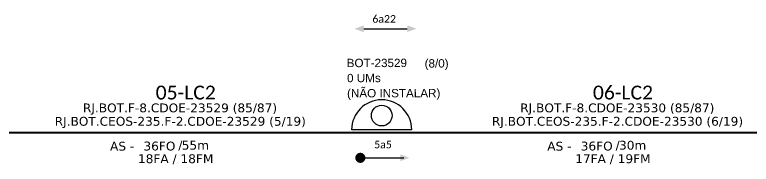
# Model space of a CAD drawing. Header units: millimetres. Extents: x 5591 to 6884, y -546 to 205.
# Drawn here: x 6030.3 to 6176, y -280.4 to -250.8 of the extents above; entities that cross this region are included whole.
import ezdxf
from ezdxf.enums import TextEntityAlignment as Align

# ---------------------------------------------------------------- set-up
doc = ezdxf.new("R2010")
doc.units = ezdxf.units.MM
for name, color, linetype, lineweight in [("20.0-LEGENDA DOS CDO'S", 1, 'Continuous', 0), ('20.2-CDO_POSTE', 1, 'Continuous', 5), ('40.1-ETIQUETAS', 1, 'Continuous', 20)]:
    doc.layers.add(name, color=color, linetype=linetype, lineweight=lineweight)
for name, color, linetype in [('CAP a instalar', 1, 'Continuous'), ('CD de instalação futura', 8, 'Continuous'), ('SETA', 7, 'Continuous')]:
    doc.layers.add(name, color=color, linetype=linetype)
doc.styles.add('ARIAL', font='arial.ttf')
doc.styles.add('siredit', font='verdana.ttf')
doc.linetypes.add('FENCELINE1', pattern='A,0.25,-0.1,[133,ltypeshp.shx,S=0.1,R=0,X=-0.1,Y=0],-0.1,1', length=1.45)

# ---------------------------------------------------------------- blocks, each defined once
blk = doc.blocks.new('ETIQUETA_RS5F')
at = {"layer": '40.1-ETIQUETAS', "color": 0, "style": 'siredit'}
blk.add_text('/', height=1.5, dxfattribs=at).set_placement((1.55, -1.95), align=Align.MIDDLE_RIGHT)
for tag, p in [('ETIQUETA_R_PRIMARIA', (1.18, 4.1)), ('ETIQUETA_R_SECUNDARIA', (1.18, 2.1)), ('F_ATIVAS/F_MORTAS', (1.11, -4.24))]:
    blk.add_attdef(tag, text='', height=1.5, dxfattribs=at).set_placement(p, align=Align.MIDDLE_CENTER)
blk.add_attdef('METROS', text='', height=1.5, dxfattribs=at).set_placement((2.11, -1.95), align=Align.MIDDLE_LEFT)
for tag, p in [('TIPO_CABO', (-6.62, -2.12)), ('CAP_CABO', (0.37, -2.09))]:
    blk.add_attdef(tag, text='', height=1.5, dxfattribs=at).set_placement(p, align=Align.MIDDLE_RIGHT)
for tag, p in [('FUSÃO_1', (0.82, -8.39)), ('FUSÃO_2', (0.82, -10.6)), ('FUSÃO_3', (0.82, -12.93)), ('FUSÃO_4', (0.82, -15.14)), ('FUSÃO_5', (0.82, -17.16))]:
    blk.add_attdef(tag, text='', height=1.5, dxfattribs=at).set_placement(p, align=Align.CENTER)
blk = doc.blocks.new('CDOE-TEXTO PADRÃO')
at = {"layer": "20.0-LEGENDA DOS CDO'S", "color": 0, "style": 'ARIAL'}
for tag, p in [('CDO_N', (0.49, 7.39)), ('CORDOALHA', (0.5, 4.33)), ('SAP', (0.51, 1.67)), ('SPLITER_1', (0.59, -0.91)), ('SPLITER_2', (0.6, -3.55)), ('(XX-XX_F)S', (0.54, -8.29)), ('(XX-XX_L)S', (0.55, -10.83)), ('UMS', (0.55, -13.15))]:
    blk.add_attdef(tag, p, '', height=1.7, rotation=0.118, dxfattribs=at)
blk.add_attdef('FIBRAS_UTILIZADAS', text='', height=1.7, rotation=0.118, dxfattribs=at).set_placement((19.77, 7.43), align=Align.CENTER)

msp = doc.modelspace()

# ---------------------------------------------------------------- linework, layer by layer
at = {"color": 8}
msp.add_line((6108.88, -273.55), (6096.99, -273.55), dxfattribs=at)
at = {"const_width": 1}
msp.add_lwpolyline([(6098.2, -279.09, 1), (6099.2, -279.09, 1)], format="xyb", close=True, dxfattribs=at)
at = {"color": 8}
msp.add_arc((6102.93, -273.55), 5.95, 0, 180, dxfattribs=at)
at = {"layer": 'CAP a instalar', "linetype": 'FENCELINE1', "ltscale": 6, "const_width": 0.4}
for points in [[(6016.42, -274.1), (6102.94, -274.1)], [(6102.94, -274.1), (6189.45, -274.1)]]:
    msp.add_lwpolyline(points, dxfattribs=at)
at = {"layer": 'CD de instalação futura', "color": 8}
msp.add_circle((6102.93, -270.73), 2.05, dxfattribs=at)
at = {"layer": 'SETA'}
for points in [[(6099.37, -253.56), (6107.97, -253.56)], [(6098.7, -279.09), (6107.3, -279.09)]]:
    msp.add_lwpolyline(points, dxfattribs=at)
for points in [[(6099.37, -254.23), (6097.54, -253.56), (6099.37, -252.9)], [(6107.97, -252.87), (6109.8, -253.54), (6107.97, -254.21)], [(6106.61, -278.41), (6108.44, -279.08), (6106.61, -279.74)]]:
    msp.add_solid(points, dxfattribs=at)

# ---------------------------------------------------------------- block references
at = {"layer": '20.2-CDO_POSTE', "color": 8}
ref = msp.add_blockref('CDOE-TEXTO PADRÃO', (6103.1, -272.22), dxfattribs=dict(at, xscale=0.972000002861023, yscale=0.972000002861023, zscale=0.972000002861023))
ref.add_attrib('CDO_N', 'BOT-23529', (6096, -261.15), dxfattribs={"layer": "20.0-LEGENDA DOS CDO'S", "color": 0, "height": 1.652, "rotation": 0.118, "style": 'ARIAL'})
ref.add_attrib('CORDOALHA', '0 UMs', (6096.07, -264.13), dxfattribs={"layer": "20.0-LEGENDA DOS CDO'S", "color": 0, "height": 1.652, "rotation": 0.118, "style": 'ARIAL'})
ref.add_attrib('SAP', '(NÃO INSTALAR)', (6096.07, -267.14), dxfattribs={"layer": "20.0-LEGENDA DOS CDO'S", "color": 0, "height": 1.6523, "rotation": 0.118, "style": 'ARIAL'})
ref.add_attrib('FIBRAS_UTILIZADAS', '       (8/0)', dxfattribs={"layer": "20.0-LEGENDA DOS CDO'S", "color": 0, "height": 1.6523, "rotation": 0.118, "style": 'ARIAL'}).set_placement((6111.55, -261.23), align=Align.CENTER)
at = {"layer": 'CAP a instalar', "linetype": 'FENCELINE1', "ltscale": 7}
ref = msp.add_blockref('ETIQUETA_RS5F', (6061.68, -274.32), dxfattribs=dict(at, xscale=1.166399984999771, yscale=1.166399984999771, zscale=1.166399984999771))
ref.add_attrib('ETIQUETA_R_PRIMARIA', 'RJ.BOT.F-8.CDOE-23529 (85/87)', dxfattribs={"layer": '40.1-ETIQUETAS', "color": 0, "height": 1.7496, "style": 'siredit'}).set_placement((6063.02, -269.21), align=Align.MIDDLE_CENTER)
ref.add_attrib('ETIQUETA_R_SECUNDARIA', 'RJ.BOT.CEOS-235.F-2.CDOE-23529 (5/19)', dxfattribs={"layer": '40.1-ETIQUETAS', "color": 0, "height": 1.7496, "style": 'siredit'}).set_placement((6063.07, -271.86), align=Align.MIDDLE_CENTER)
ref.add_attrib('TIPO_CABO', 'AS -', dxfattribs={"layer": '40.1-ETIQUETAS', "color": 0, "height": 1.75, "style": 'siredit'}).set_placement((6053.97, -276.79), align=Align.MIDDLE_RIGHT)
ref.add_attrib('CAP_CABO', '36FO', dxfattribs={"layer": '40.1-ETIQUETAS', "color": 0, "height": 1.75, "style": 'siredit'}).set_placement((6062.11, -276.76), align=Align.MIDDLE_RIGHT)
ref.add_attrib('METROS', '55m', dxfattribs={"layer": '40.1-ETIQUETAS', "color": 0, "height": 1.75, "style": 'siredit'}).set_placement((6063.36, -276.6), align=Align.MIDDLE_LEFT)
ref.add_attrib('F_ATIVAS/F_MORTAS', '18FA / 18FM', dxfattribs={"layer": '40.1-ETIQUETAS', "color": 0, "height": 1.7496, "style": 'siredit'}).set_placement((6062.16, -279.27), align=Align.MIDDLE_CENTER)
ref = msp.add_blockref('ETIQUETA_RS5F', (6148.2, -274.32), dxfattribs=dict(at, xscale=1.166399984999771, yscale=1.166399984999771, zscale=1.166399984999771))
ref.add_attrib('ETIQUETA_R_PRIMARIA', 'RJ.BOT.F-8.CDOE-23530 (85/87)', dxfattribs={"layer": '40.1-ETIQUETAS', "color": 0, "height": 1.7496, "style": 'siredit'}).set_placement((6149.54, -269.21), align=Align.MIDDLE_CENTER)
ref.add_attrib('ETIQUETA_R_SECUNDARIA', 'RJ.BOT.CEOS-235.F-2.CDOE-23530 (6/19)', dxfattribs={"layer": '40.1-ETIQUETAS', "color": 0, "height": 1.7496, "style": 'siredit'}).set_placement((6149.58, -271.86), align=Align.MIDDLE_CENTER)
ref.add_attrib('TIPO_CABO', 'AS -', dxfattribs={"layer": '40.1-ETIQUETAS', "color": 0, "height": 1.75, "style": 'siredit'}).set_placement((6140.48, -276.79), align=Align.MIDDLE_RIGHT)
ref.add_attrib('CAP_CABO', '36FO', dxfattribs={"layer": '40.1-ETIQUETAS', "color": 0, "height": 1.75, "style": 'siredit'}).set_placement((6148.63, -276.76), align=Align.MIDDLE_RIGHT)
ref.add_attrib('METROS', '30m', dxfattribs={"layer": '40.1-ETIQUETAS', "color": 0, "height": 1.75, "style": 'siredit'}).set_placement((6149.88, -276.6), align=Align.MIDDLE_LEFT)
ref.add_attrib('F_ATIVAS/F_MORTAS', '17FA / 19FM', dxfattribs={"layer": '40.1-ETIQUETAS', "color": 0, "height": 1.7496, "style": 'siredit'}).set_placement((6148.67, -279.27), align=Align.MIDDLE_CENTER)

# ---------------------------------------------------------------- texts
at = {"attachment_point": 5}
for s, insert, char_height, width in [('\\C7;\\fCalibri|b0|i0|c0|p34;6a22', (6103.41, -251.61), 1.5, 25.3588), ('\\C3;\\fCalibri|b0|i0|c0|p34;05-LC2', (6064.15, -266.19), 2.7432, 40.9104), ('\\C3;\\fCalibri|b0|i0|c0|p34;06-LC2', (6150.66, -266.19), 2.7432, 40.9104), ('\\C7;\\fCalibri|b0|i0|c0|p34;5a5', (6103.19, -276.46), 1.5, 25.3588)]:
    msp.add_mtext(s, dxfattribs=dict(at, insert=insert, char_height=char_height, width=width))

doc.saveas('drawing.dxf')
